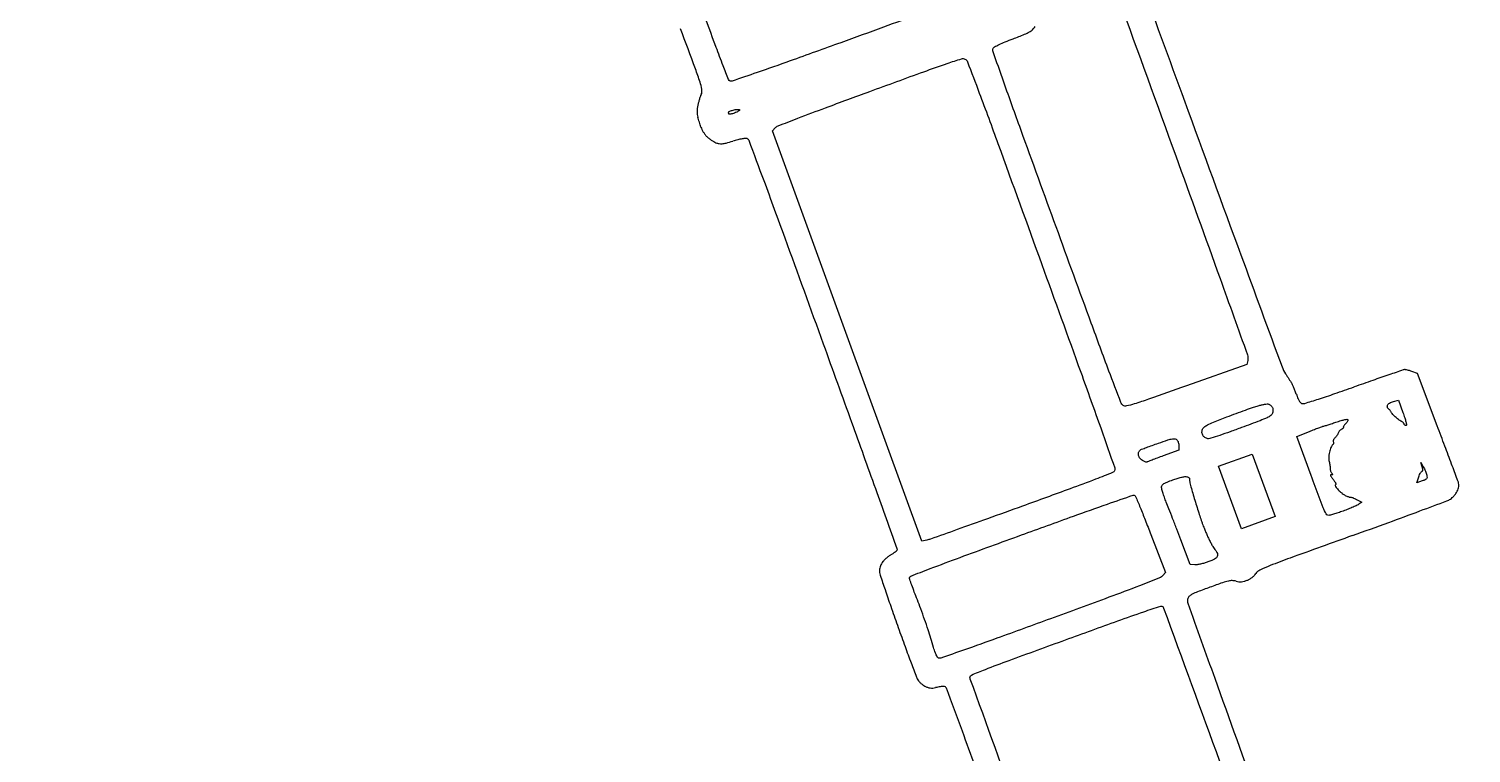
# Model space of a CAD drawing. Header units: metres. Extents: x 26.3 to 44.2, y 14.4 to 19.6.
# Drawn here: x 28.6807 to 28.837, y 15.5957 to 15.6742 of the extents above; entities that cross this region are included whole.
import ezdxf

# ---------------------------------------------------------------- set-up
doc = ezdxf.new("R2010")
doc.units = ezdxf.units.M
doc.header["$MEASUREMENT"] = 0
doc.layers.add('Suspensions', color=6, linetype='Continuous')

msp = doc.modelspace()

# ---------------------------------------------------------------- linework, layer by layer
at = {"layer": 'Suspensions'}
for p, q in [((28.8311589312779, 15.6368237966545), (28.8305585691741, 15.63704060762439)), ((28.83330001152205, 15.63114526051271), (28.8311589312779, 15.6368237966545))]:
    msp.add_line(p, q, dxfattribs=at)
for points in [[(28.7880937947789, 15.58886764735399, -9e-06), (28.78271807773075, 15.60371463670833, -0.091432), (28.78268273703631, 15.60392685457363, -0.299413), (28.78283502586891, 15.60414984711356, -0.004576), (28.78435571974841, 15.60475834129, -0.005091), (28.78691643125866, 15.60572599027893, -0.000512), (28.7930487475221, 15.60796508356959, -0.000626), (28.79868815632567, 15.61000966410958, -0.00419), (28.8015024687965, 15.61099943174325, -0.002185), (28.80334680635071, 15.61162176150239, -0.302879), (28.80356051721494, 15.61156327393618, -0.091468), (28.80365453022755, 15.61140393423787, -5e-06), (28.80972229165918, 15.59481243747512, -0.000212), (28.81641032528297, 15.57650026192034, -0.000128)], [(28.78077237332544, 15.72690994492379, -9.4e-05), (28.79270786954435, 15.69412987977036, -8.7e-05), (28.80497432016086, 15.66040295903383, -0.000997), (28.80977974318231, 15.64710063282971, -0.000349), (28.81274021930307, 15.63883594093461, -0.144555), (28.81277402237772, 15.63823452371704), (28.81266647478125, 15.63777720551266), (28.80612709918682, 15.63546674647071, -0.000746), (28.80203931381216, 15.63402933021178, -0.009445), (28.8004890667794, 15.63351946433068, -0.019877), (28.79963545372897, 15.63329319826852, -0.205241), (28.79928535664208, 15.63335889599431, -0.155459), (28.79903087962002, 15.6336787950789, -0.001018), (28.79774556272452, 15.63707801005765, -0.002264), (28.79582783777768, 15.64225211853708, -0.000337), (28.79202046963925, 15.65269087118867, -0.000326), (28.78818598222967, 15.66324747035286, -0.002321), (28.78635485887136, 15.66837309796971, -0.000866), (28.78517060747243, 15.67175594060653, -0.219427), (28.78520060899286, 15.67206427121735, -0.140885), (28.78534632929215, 15.67220328852992, -0.010779), (28.78583744312741, 15.67244684136981, -0.012551), (28.78649860053577, 15.67273713083522, -0.006036), (28.78735972491711, 15.67307763173762, 0.003772), (28.78859091482423, 15.67355802970295, 0.031163), (28.78913378256637, 15.67381484290804, 0.064935), (28.78946628994876, 15.67405925445408, 0.051486), (28.7897553069893, 15.67439936518202, 0.031588)], [(28.78999049518183, 15.67549408104833, 7.9e-05), (28.78894638420005, 15.67846311641034, 0.00045)], [(28.77712520556566, 15.6757389897157, -0.001732), (28.77330928844134, 15.67432871061255, -0.00099), (28.76869277031446, 15.67265106301385, -0.000757), (28.76319482038056, 15.67067483012275, -0.002612), (28.75962251478781, 15.66941788714731, -0.000648), (28.75692173161361, 15.66848734208244, -0.194219), (28.75669380471603, 15.66849946837409, -0.190653), (28.75654432064022, 15.66865762857403, -0.00186), (28.75595620297329, 15.67014432454141, -0.004561), (28.7551928756896, 15.67214880799314, -0.001416), (28.75408158104004, 15.67517536294167, -0.000648)], [(28.83889578970214, 15.51469548026182, -9e-06), (28.84491144920834, 15.49809943150136, -0.061218)]]:
    msp.add_lwpolyline(points, format="xyb", dxfattribs=at)
for points in [[(28.77183888583069, 15.66737161842561, -0.000559), (28.77767951804069, 15.66950480408718, -0.005111), (28.78023138422042, 15.67040416513559, -0.005496), (28.78176538113759, 15.67090847699247, -0.187907), (28.78214006538485, 15.67088414494705, -0.195215), (28.78241875783185, 15.67058431839834, -0.001315), (28.78369443012846, 15.66720211606425, -0.002358), (28.78571573341251, 15.66172144235441, -0.000237), (28.79046505331242, 15.64863504966931, -0.000312), (28.79468559747508, 15.6369656993797, -0.001821), (28.79688028558931, 15.63081572199552, -0.000488), (28.79836869518105, 15.62658321995527, -0.195897), (28.79835328713909, 15.62627356045403, -0.192031), (28.79813990029745, 15.62607286969137, -0.002225), (28.79629660349411, 15.62535612383166, -0.00402), (28.79353179723123, 15.62432062517134, -0.000732), (28.78838978280142, 15.62245032137041, -0.000573), (28.78457880246429, 15.62107539814041, -0.000884), (28.78128157332198, 15.61989667433995, -0.000266), (28.77841508516224, 15.61887936538772, -0.027573), (28.77801282838598, 15.61876135184645), (28.77747824933586, 15.61863605049004), (28.76938341275093, 15.6408764312213), (28.76128857616584, 15.66311681195301), (28.76157095378544, 15.66341436343945, -0.109652), (28.76190103893198, 15.66363687071948, -0.001709), (28.76403905675502, 15.66446926866695, -0.00327), (28.76704017061421, 15.66560341061516, -0.00087)], [(28.75714441009926, 15.66538006313237, -0.023432), (28.7573542790614, 15.66541955326106, -0.035907), (28.75753883978236, 15.66543200315824, -0.039875), (28.75767916056637, 15.66542016848628, -0.270815), (28.75773060754659, 15.66537746575895, -0.310292), (28.75771426292555, 15.66531416450575, -0.037075), (28.75759212571761, 15.66522279770262, -0.033799), (28.75741353342386, 15.66512510049909, -0.020986), (28.75719255085197, 15.66503399840588, -0.019623), (28.75696491990234, 15.66496112489549, -0.031739), (28.75676599702674, 15.66491932319149, -0.033516), (28.75661352728707, 15.66490761204161, -0.317955), (28.75656264944312, 15.66494287233133, -0.048747), (28.75654887303591, 15.66499645857933, -0.037773), (28.75654413179908, 15.66505655269122, -0.038841), (28.7565484050373, 15.66511384967533, -0.071185), (28.75656195629262, 15.66515857584135, -0.178966), (28.75660545275928, 15.66520162951757, -0.015681), (28.75675107990779, 15.66526229872625, -0.019011), (28.75693485709303, 15.66532429743238, -0.013625)], [(28.81390720586368, 15.63331957124866, -0.012572), (28.81426771504361, 15.63341351568291, -0.015773), (28.81460630251921, 15.63348152708123, -0.013979), (28.81489021365079, 15.63352116929257, -0.108042), (28.81502278867529, 15.63350726781313, -0.064201), (28.8151181898253, 15.63346142541548, -0.030602), (28.81522780088909, 15.63338026157748, -0.029719), (28.81533357841742, 15.63328013426406, -0.037158), (28.81541846380145, 15.6331749755532, -0.085616), (28.81547778974006, 15.63304698219376, -0.048159), (28.81550633621146, 15.63287760307908, -0.046228), (28.81550239403478, 15.63269571130685, -0.055733), (28.81546421326103, 15.63252919913881, -0.145651), (28.81527457039898, 15.63226691693689, -0.054072), (28.81488176186067, 15.63202745259862, -0.019547), (28.8141104594537, 15.63170104538161, -0.001701), (28.81211554282853, 15.63095506109345, -0.003068), (28.81085749362979, 15.63049825219226, -0.004415), (28.80973785851297, 15.63011056573369, -0.002393), (28.80878788037693, 15.62979604496112, -0.06845), (28.80853453600232, 15.62975040082621, -0.079431), (28.80837765224952, 15.62976883554891, -0.053414), (28.80820990932377, 15.62983626537148, -0.052604), (28.80805720452094, 15.62993941035098, -0.069275), (28.80794483619739, 15.63006414357277, -0.056909), (28.80785737632633, 15.6302316154064, -0.067533), (28.80781625335445, 15.63040512080342, -0.066889), (28.80782267021873, 15.6305846763231, -0.054353), (28.80787553999545, 15.63077000588058, -0.126977), (28.80805790663058, 15.63101540258876, -0.052962), (28.8084069553309, 15.63124074623578, -0.022409), (28.80905608739369, 15.63153268405736, -0.002699), (28.81051788165315, 15.63210373988085, -0.002742), (28.81153681404637, 15.63248906344067, -0.002908), (28.81254019678902, 15.63285560317837, -0.002771), (28.81340777761001, 15.63316140723105, -0.013322)], [(28.82855919060702, 15.63378660593914), (28.82910004853192, 15.63393363792871), (28.82959285143413, 15.63257967308265, -0.008838), (28.82978309614934, 15.63202676261091, -0.018119), (28.82990861301668, 15.63158609286735, -0.014064), (28.8299816786293, 15.63124846127605, -0.370082), (28.82993868818961, 15.63117405291351, -0.14991), (28.8298762652493, 15.63117153250758, -0.096583), (28.82981056175819, 15.6312032522774, -0.080314), (28.82975152674183, 15.63126435886758, -0.063357), (28.82970889080314, 15.63134599078366, 0.057014), (28.82966367509325, 15.63143529736119, 0.046673), (28.82959668793988, 15.63151883906584, 0.048472), (28.8295193033242, 15.63158465511209, 0.084369), (28.82944323763732, 15.63162042536482, -0.069248), (28.82934683906904, 15.63166226804383, -0.014082), (28.82919028849761, 15.63176393098194, -0.014594), (28.82901366537235, 15.63189360473999, -0.013223), (28.82883886486613, 15.63203755986439, -0.017738), (28.82866588918716, 15.6321989773002, -0.015056), (28.82849474619238, 15.63238108707704, -0.015318), (28.82834888567239, 15.63255651584291, -0.040643), (28.82825935762, 15.63269264245623, 0.024326), (28.8281888529784, 15.63280786138614, 0.024562), (28.82810769955127, 15.63291529934634, 0.025282), (28.82802798674248, 15.63300145523554, 0.084535), (28.82796488697859, 15.63304508957187, -0.171717), (28.82791984469574, 15.63308933377065, -0.082354), (28.82789637474388, 15.63316801314203, -0.066602), (28.82789711814987, 15.63326790663976, -0.050843), (28.82792335270964, 15.63337416057918, -0.111038), (28.82799847057427, 15.6334927006084, -0.052389), (28.82814008728951, 15.63360724618992, -0.044775), (28.82833163830411, 15.63370842358643, -0.032766)], [(28.82094274344819, 15.63109814261636, 0.071526), (28.82101065193762, 15.63110911197631, 0.001121), (28.82138652503918, 15.63122752941664, 0.002949), (28.8218228645784, 15.63136891103871, 0.001947), (28.82232285216478, 15.63153634292554, -0.00803), (28.82289888432323, 15.63172147735277, -0.025144), (28.82329343477988, 15.63181997018957, -0.035041), (28.82355056815245, 15.63185209787685, -0.41767), (28.82361765166365, 15.63179120885846, -0.107551), (28.8236024286204, 15.6317034860237, -0.036082), (28.82354458936129, 15.6315862207295, -0.033952), (28.82345980123639, 15.63146181950332, -0.032846), (28.8233580858901, 15.6313485668111, 0.027037), (28.82325872283416, 15.63124048493069, 0.035723), (28.823181254789, 15.63113149207989, 0.038659), (28.82313272486116, 15.63103577111458, 0.1874), (28.82313144311684, 15.63097598308027, -0.188428), (28.82313030172666, 15.6309272815987, -0.089067), (28.82309565040718, 15.63087364316082, -0.068885), (28.82303354960212, 15.63082321847553, -0.048885), (28.82295252219942, 15.6307844020211, 0.089731), (28.82285628544555, 15.63072826780749, 0.036054), (28.82274750724854, 15.63062084841143, 0.034216), (28.82264418999744, 15.6304852787583, 0.036632), (28.82256292157193, 15.63033984273439, -0.024054), (28.82248238781683, 15.63018681094595, -0.01873), (28.82238092187405, 15.63002850785268, -0.019089), (28.82227498880576, 15.62988788308941, -0.042909), (28.82218212467065, 15.62979202839656, 0.073158), (28.82210765042993, 15.62970525365463, 0.064117), (28.82205724047456, 15.62959681952057, 0.066866), (28.82203747354584, 15.6294840688953, 0.097581), (28.82205295106291, 15.62938470071578, -0.060084), (28.82207381318526, 15.62929521627721, -0.078859), (28.82206976103726, 15.62921153580262, -0.097034), (28.82204232569689, 15.62914650213836, -0.158569), (28.82199561033563, 15.6291099774107, 0.172812), (28.82193071244241, 15.62905627153548, 0.02005), (28.82183928770782, 15.62888777982247, 0.022218), (28.82174456636688, 15.6286713991233, 0.016416), (28.82165853636236, 15.62842456595833, 0.036484), (28.82159279176369, 15.62814327456884, 0.026344), (28.82155934200048, 15.62782277099783, 0.026782), (28.82156003501311, 15.6275130994109, 0.050991), (28.82159910185169, 15.62726738746168, -0.015802), (28.8216490332132, 15.62705217417197, -0.016536), (28.82168441003815, 15.62683746139564, -0.016422), (28.82170266704549, 15.62665060363008, -0.067367), (28.82169472551484, 15.62653729773018, 0.094324), (28.82169309796359, 15.62643816990898, 0.040979), (28.82172629316904, 15.62631008468407, 0.038641), (28.82178512404181, 15.62617573699471, 0.041627), (28.8218627010311, 15.62605555233046, -0.019523), (28.82195489220839, 15.62592569133471, -0.153026), (28.82197473123328, 15.62585527590994, -0.377312), (28.82194375334798, 15.62582206906516, -0.075907), (28.82185604558554, 15.62582672063147, 0.080207), (28.82176882319235, 15.62583059853739, 0.361735), (28.82173621180071, 15.62579635627496, 0.15356), (28.82175376916982, 15.62572396217382, 0.021168), (28.82184041816105, 15.62559314011632, -0.000138), (28.82193155211551, 15.62546737356272, -8.5e-05), (28.82203884423344, 15.62531916660657, -8.5e-05), (28.8221449474277, 15.62517249809739, -0.000152), (28.82223211850804, 15.62505188067342, -0.045861), (28.82229389532025, 15.62494736562206, -0.078902), (28.82232223446254, 15.62485053312334, -0.11879), (28.82231413907587, 15.62477673392471, -0.222573), (28.82227263970262, 15.62473509488813, 0.398645), (28.82224597819705, 15.62468168989273, 0.058537), (28.82229921298476, 15.62456005788737, 0.039835), (28.82241304255698, 15.62439689339949, 0.020317), (28.82257969266946, 15.62421044434417, 0.019641), (28.822782287036, 15.62401730735325, 0.015895), (28.82301390391393, 15.6238259750747, 0.016184), (28.82323912394087, 15.62366304415649, 0.039417), (28.82341733117429, 15.6235621587323, 0.017502), (28.82357117773273, 15.6234968719228, 0.022038), (28.82371794215701, 15.62344786686983, 0.02087), (28.82384184440552, 15.62341800980963, 0.136792), (28.82390496588899, 15.62342289084272, -0.1648), (28.82397332737968, 15.62342442195276, -0.013428), (28.82414507512249, 15.6233653802416, -0.016909), (28.82435023140255, 15.62328062064618, -0.01218), (28.82457332596211, 15.62317286351279), (28.82513555473074, 15.62288420754656), (28.82481850103506, 15.62265699695083, -0.04574), (28.82461885706923, 15.62253991825925, -0.00657), (28.82418742223549, 15.6223442274555, -0.007413), (28.82366930137312, 15.62212647304154, -0.006273), (28.82311537149203, 15.62191130964646, -0.00936), (28.82256479510246, 15.62171703158636, -0.012452), (28.82205711777087, 15.62156243117481, -0.009777), (28.8216312420827, 15.6214531658609, -0.11202), (28.82145921470701, 15.62145170659398, -0.227107), (28.82126232984831, 15.62160490969641, -0.015284), (28.82095558007474, 15.62226967721328, -0.010911), (28.82050114561275, 15.62340762764567, -0.001576), (28.81963231458003, 15.62575158355064), (28.81807549366123, 15.62999258622104), (28.81946260274862, 15.63054455715801, -0.002057), (28.8200009498428, 15.63075621992301, -0.003148), (28.8204695766142, 15.63093486089905, -0.001106), (28.82087480653693, 15.631085399431, -0.084232)], [(28.80310838553348, 15.62926855881442, -0.003973), (28.80413591775568, 15.62961366806964, -0.032411), (28.80461559093013, 15.62973680235086, -0.081992), (28.80489891705466, 15.62974328002881, -0.166841), (28.80509493720486, 15.62964336416122, -0.073144), (28.80518401368164, 15.6295193097815, -0.042016), (28.80525461057984, 15.62934888830896, -0.039591), (28.80529998430448, 15.62915475135509, -0.041203), (28.80531337190959, 15.62895848932104), (28.80530692269652, 15.62850610770891), (28.80361997477429, 15.62789210887846, 0.002025), (28.80296759750282, 15.62765166505345, 0.003111), (28.80240487228578, 15.62743767384834, 0.001054), (28.80192064643445, 15.62724890150478, 0.086852), (28.80185236078068, 15.62720730821221, -0.252107), (28.80179817134422, 15.62719482297738, -0.029738), (28.80167694805487, 15.62723593031039, -0.029852), (28.80152882763944, 15.62730676552428, -0.020072), (28.80136848796293, 15.62740416898984, -0.043631), (28.80119986887667, 15.62753865074144, -0.050065), (28.80106558553945, 15.62769478802492, -0.054506), (28.80097458899706, 15.62786082761757, -0.076531), (28.80093453257784, 15.62802473795085, -0.059682), (28.80093923694651, 15.62817024830219, -0.054157), (28.80097787322433, 15.62831563321588, -0.05764), (28.80104272344416, 15.62843926136693, -0.101092), (28.80112525085939, 15.62851945226936, -0.049381), (28.80128317800613, 15.62859984457751, -0.002751), (28.80179915155954, 15.62879799718154, -0.004222), (28.80241743572821, 15.62902559909926, -0.003077)], [(28.83179488422609, 15.62670900413614, -0.020073), (28.83190833209864, 15.62649485174625, -0.014303), (28.8320186456787, 15.6262467813472, -0.014474), (28.83211036777985, 15.62600374580583, -0.029668), (28.83216516770056, 15.62580773163051, -0.046402), (28.83219462456576, 15.62556456871454, -0.172157), (28.83214777324739, 15.6254198814048, -0.12336), (28.83200857649749, 15.62530933014063, -0.019164), (28.83168034743326, 15.62517541183044), (28.83110400634756, 15.62496564083046), (28.83130773264581, 15.62561836158895, -0.022301), (28.83139735218186, 15.62586607800143, -0.034584), (28.83149842393633, 15.62606963548252, -0.037777), (28.83159670006641, 15.62621159401409, -0.280601), (28.83167081219661, 15.62623802978196, 0.365684), (28.83171908687109, 15.62626419239446, 0.092237), (28.83173723061868, 15.62635902897571, 0.05251), (28.83172209699138, 15.6265101080379, 0.026141), (28.83167314350998, 15.62669635252871), (28.83151611984049, 15.62718772721155)], [(28.80465565275868, 15.62528525619234, -0.013419), (28.80513263143581, 15.62544450358525, -0.016674), (28.80558432322282, 15.62556565365752, -0.015871), (28.80596534087153, 15.62564168412387, -0.093875), (28.80616776004886, 15.62563723454261, -0.051204), (28.80631941830569, 15.62558840397252, -0.107227), (28.80641925616641, 15.62551599794972, -0.1274), (28.80646984498787, 15.62541793682091, -0.089598), (28.80647534648696, 15.62529332719665, 0.092042), (28.80648430487721, 15.62511047791232, 0.004738), (28.80662671301878, 15.62453355505721, 0.007403), (28.8068136306641, 15.62384827576411, 0.005294), (28.80704214476675, 15.62308717603033, 0.001166), (28.80728860607391, 15.6223032211251, 0.001299), (28.80753011435523, 15.62154805593079, 0.001198), (28.80773923906769, 15.62090523349905, 0.006825), (28.80785588672074, 15.62056531238292, 0.008202), (28.80796407974045, 15.62027841229904, 0.003272), (28.80812135801194, 15.6198886832355, 0.003237), (28.80829649044275, 15.61947048665961, 0.004072), (28.80846435073922, 15.61908554574237, 0.012542), (28.8086430593631, 15.61871027088806, 0.010507), (28.80885079506719, 15.61832130533561, 0.010645), (28.8090557640841, 15.61797373861379, 0.028437), (28.80922073067708, 15.61773819873404, -0.020485), (28.80939317302589, 15.61750013247321, -0.061752), (28.80948245795025, 15.61732107851432, -0.088546), (28.80950806354637, 15.61716497981969, -0.08259), (28.80947924528434, 15.61700557275747, -0.126518), (28.80938159557973, 15.61686140862395, -0.045439), (28.80918011245133, 15.61671359907084, -0.033602), (28.80887965166505, 15.61655910694936, -0.014672), (28.80846286101099, 15.61639340356469, -0.017858), (28.8080743687358, 15.61626752060745, -0.01621), (28.80766519488308, 15.61616511999223, -0.016473), (28.80729318841113, 15.61609747754101, -0.04901), (28.80703470682675, 15.61608480606651), (28.80652326591714, 15.61610986687342), (28.8055144153913, 15.61880536638795, 0.001151), (28.80508759468859, 15.61993782134844, 0.001029), (28.80463939266368, 15.6211114816674, 0.001031), (28.80423239941879, 15.62216420189842, 0.003214), (28.80395230119224, 15.62287080039557, -0.009806), (28.80374367139264, 15.6234180577376, -0.012609), (28.8035745987582, 15.62392929872814, -0.01047), (28.80345390982562, 15.62435995544506, -0.098978), (28.80344342516695, 15.62455046507183, -0.138902), (28.80352290255861, 15.62472921972116, -0.083055), (28.80370044178024, 15.62488202448393, -0.041152), (28.80402970659684, 15.62504625387517, -0.007837)], [(28.78826141824102, 15.61931824281432, -0.000731), (28.79390473442003, 15.62136290331815, -0.00252), (28.79757239062705, 15.62266483804784, -0.000498), (28.80036666704287, 15.62363779036076, -0.255935), (28.80054242488904, 15.62360815545147, -0.128111), (28.80063213495606, 15.6234896064457, -0.000896), (28.80111786408829, 15.62231189169708, -0.003384), (28.80166387018156, 15.62095519482162, -0.00215), (28.80228218107237, 15.61936833808588), (28.80386584974563, 15.61525171578294), (28.80359001411814, 15.6149270168893, -0.12309), (28.80322341930503, 15.61466439668294, -0.002414), (28.80105478868413, 15.6138186228463, -0.003431), (28.7977269504591, 15.61256537289036, -0.000592), (28.79140451324619, 15.6102422817144, -0.000691), (28.78561128924094, 15.60813049540675, -0.002817), (28.78208183905014, 15.60687189192792, -0.000857), (28.77951305231291, 15.60597708250429, -0.194865), (28.77926397139353, 15.60598990352713, -0.172735), (28.77912640428918, 15.60612556685849, -0.020012), (28.77895093107187, 15.60652901230966, -0.016267), (28.77873367604035, 15.607147686352, -0.004681), (28.77843792044414, 15.60811814379121, 0.007839), (28.77814848621462, 15.60904678170242, 0.004276), (28.77776579767753, 15.61017742756511, 0.00426), (28.77735712912462, 15.61132020247352, 0.006755), (28.77698561951673, 15.61229106042411, -0.003582), (28.77665749504067, 15.61313250626358, -0.005224), (28.77638145212906, 15.61387896586157, -0.002693), (28.77615802627075, 15.61451386734299, -0.087806), (28.77613249947706, 15.6146742662606, -0.304152), (28.77626183653349, 15.61486016422617, -0.001686), (28.77837669722615, 15.61567809864685, -0.003625), (28.78162421108188, 15.61689460049715, -0.000525)]]:
    msp.add_lwpolyline(points, format="xyb", close=True, dxfattribs=at)
at = {"layer": 'Suspensions', "linetype": 'ByBlock'}
msp.add_lwpolyline([(28.80962306553824, 15.62675969050586), (28.81326874334137, 15.62808660870992), (28.815729492563, 15.62132575578856), (28.81208381475987, 15.61999883758449)], close=True, dxfattribs=at)
at = {"layer": 'Suspensions'}
for centre, radius, start, end in [((78.18063188046793, 33.69264960442391), 52.56244202681578, 200.0245069729264, 200.0568217923575), ((27.06254835310124, 15.04357578351661), 1.802677569753723, 20.32864823076701, 20.47509622326996), ((28.71929823886038, 15.65736805972808), 0.03588354036044106, 17.88568799668323, 20.32868750068721), ((28.74741145360703, 15.66644063587795), 0.006342645292992189, 10.6753631146269, 17.88560525264614), ((28.752878336866, 15.66747117887015), 0.000779477901479063, 336.9186951493483, 10.67542537974932), ((28.75654503930216, 15.66511458818962), 0.003428127770989975, 166.4254654744855, 172.6567935792717), ((28.76351141511738, 15.6634325276222), 0.0105946973653879, 164.5253833102284, 166.4254970044286), ((28.7661854829436, 15.66269216783578), 0.01336936335441562, 162.9291681728993, 164.5251736066999), ((28.76496292682549, 15.66306764498997), 0.01209044719116653, 161.3166640438805, 162.9293990254268), ((28.75648137937885, 15.66593571969274), 0.003137095886286233, 156.9183482167963, 161.3162907025687), ((35.70323991735033, 18.18441470170178), 7.342599282880959, 200.0567869580385, 200.1947551784393), ((28.75575022045815, 15.6651617490414), 0.002630582762398616, 179.3782853609553, 186.6086756023572), ((28.75621845478657, 15.66515665777), 0.00309884476946501, 172.6564781302045, 179.378095365481), ((28.75443861195188, 15.66500979919784), 0.001310201897454311, 186.6090970394456, 198.7887845886373), ((28.73460030805975, 15.65826076046101), 0.0196446978920646, 18.04356165174677, 18.78840416295794), ((28.71354660847131, 15.65140231092302), 0.04178733993011678, 17.62001423020349, 18.04354415023181), ((28.7131975384343, 15.65129142664183), 0.04215359832830524, 17.19719585250399, 17.62003822552231), ((28.73288729987442, 15.65738532456824), 0.02154238056945617, 16.49853408131012, 17.19731124288599), ((28.75499792516019, 15.66393417281797), 0.001517696705472772, 196.4984614057029, 206.5007619348248), ((28.75658641549054, 15.66472617930995), 0.003292682849893065, 206.5005758923609, 212.1057354817296), ((28.75667613465773, 15.66478247307027), 0.003398600348037966, 212.1057428615123, 217.6607410961283), ((28.75557076066378, 15.66392935134342), 0.002002295099415811, 217.660722661438, 225.9166799847197), ((28.75614232414694, 15.66451949184911), 0.002823848890536123, 225.9165255847439, 231.7896612763402), ((28.75737364201956, 15.66608366078311), 0.004814519168952531, 231.7898370329057, 235.7284195035578), ((28.75727950011977, 15.66594556002115), 0.004647382946612032, 235.7287892140985, 239.7005933404), ((28.75594947758896, 15.66366942461359), 0.002011144655835457, 239.7002983884001, 247.1280425013118), ((28.75576170260943, 15.66322430149754), 0.00152803593996048, 247.1281908092696, 260.1450694796685), ((28.75571410041629, 15.66295023576906), 0.001249866940517764, 260.1447165466027, 275.2783326337659), ((28.75557736937609, 15.6644301552082), 0.002736089307354939, 275.2784893926139, 284.5143788795469), ((28.75075105384908, 15.68307279757848), 0.02199333303828142, 284.5144006126785, 286.5038892856979), ((28.76035549411431, 15.65065681478285), 0.01181555948151599, 103.8216300657389, 106.5038668097343), ((28.75920717403213, 15.65532438943486), 0.007008804636205281, 99.85567111047294, 103.8217473769818), ((28.75908704485805, 15.65601590364207), 0.006306933624432151, 96.31400083929536, 99.85574395667823), ((28.75842802222408, 15.66197189499505), 0.000314593194447799, 64.98138500222527, 96.31366095677166), ((28.75839634110052, 15.66190400944074), 0.0003895074258979029, 20.46001379475373, 64.98155638384766), ((26.15773373465571, 14.69162914968918), 2.77615594140881, 20.36434987829364, 20.45991923298207), ((27.8680509300756, 15.32647994023824), 0.951814845229482, 19.96507882971638, 20.36431541752749), ((19.84817463410896, 12.41302042057021), 9.484496848875903, 19.89126827785062, 19.96506523931299), ((52.46342779873342, 24.34920051861106), 25.20060818610183, 200.19471083704, 200.2240462759906), ((20.89603537995782, 12.79216705402386), 8.370152058291847, 19.82934412696459, 19.89122356733504), ((28.82009507686637, 15.63888009119405), 0.003845216522044547, 200.2241321576135, 213.1400357940988), ((29.06425515089552, 15.79828785243787), 0.2954356417672306, 213.1398068078882, 213.2037488961658), ((29.06306304916441, 15.79751039801784), 0.2940124282885718, 213.204196734235, 213.2683680056126), ((29.03714511302714, 15.78050453170921), 0.2630134137735555, 213.2681057385916, 213.3306727282655), ((28.96872804366584, 15.22651459734305), 0.4336016919431948, 108.9281240521818, 109.1722039806269), ((29.41627321259742, 13.92142588009044), 1.813294860054431, 108.8767153547461, 108.9280523723313), ((28.8298657006559, 15.63645608419678), 0.0007821370484774856, 97.57780680020441, 108.8767677372744), ((28.829809917702, 15.63687541755166), 0.000359109625671406, 79.74605306264925, 97.57824201069192), ((28.82921662439018, 15.63359599435391), 0.003691768243598648, 76.52167946529049, 79.74538576195889), ((28.8291131037991, 15.63316390836111), 0.004136082115224877, 73.11590716697968, 76.52223418556547), ((28.82887350730758, 15.63237464438178), 0.004960911859257274, 70.14336590091361, 73.11547513514218), ((28.84977414718615, 15.65728092888535), 0.03875477930702111, 213.330371095914, 213.5877436292934), ((28.81649828319016, 15.63518273531445), 0.001190349104172927, 24.70944476583484, 33.5885956151678), ((28.80589862236541, 15.63030550056151), 0.01285826358931725, 23.15899708441205, 24.70870970895052), ((28.80485275391962, 15.62985803134572), 0.01399583534439025, 21.48474381948146, 23.15935505976097), ((28.80263764178456, 15.62898623996213), 0.01637632730662436, 19.99594945632853, 21.48447287718131), ((28.74599936734139, 15.85860329507606), 0.2365784512744964, 288.7899836612937, 289.3262711787057), ((29.08932212093946, 14.87967261899735), 0.8008104737229146, 109.172174170161, 109.3264143853237), ((28.83083313140965, 15.63924634958413), 0.01362793046883229, 199.9961388942913, 202.3417462049705), ((28.81979550891072, 15.63471009413758), 0.001694501627752421, 202.3417806660054, 213.2346658324849), ((28.81888471231492, 15.63411329667887), 0.0006055949992283795, 213.2345455298818, 233.6860164481593), ((28.81876007038335, 15.6339437029242), 0.0003951249236188414, 233.6859226115601, 261.8449567721561), ((28.81878194124215, 15.63409634241182), 0.000549323327113776, 261.8452238261111, 287.557938969885), ((28.73527036365574, 15.89803446650397), 0.2773841421997561, 287.5576787160539, 287.881514246342), ((28.78452949953357, 15.74535668476332), 0.1169566897339431, 287.8815381009661, 288.7900152225557), ((24.76532563025849, 14.18743899586779), 4.256979215734031, 19.7266346016542, 19.82930863167257), ((26.34741491892229, 14.69384820166572), 2.656717988446077, 20.60795316136048, 20.65883181273225), ((27.37565403233179, 15.08049921146477), 1.558185022295252, 20.53214745773833, 20.60800706704312), ((25.81427950736922, 14.49572946168196), 3.22547206040817, 20.50069960648501, 20.5320976934619), ((28.82418261222959, 15.62112804326013), 0.01205663938555172, 18.87291743836983, 20.50054857810632), ((-79.46376218696382, -23.18653320824036), 114.9841960394366, 19.72314197406035, 19.72657972083072), ((28.83281751820934, 15.62561265941446), 0.003084455799962292, 318.7842113154371, 324.4841950082115), ((28.83387380385032, 15.62485877756858), 0.001786735802088734, 324.4842187698554, 333.0633462596585), ((28.83382161115976, 15.62488530460835), 0.001845282883627695, 333.0631751896891, 341.8029596444274), ((28.83427757878795, 15.62473541608349), 0.001365310959615618, 341.8029634496503, 352.7571302637354), ((28.83472109929428, 15.62473060642803), 0.0009193968636713698, 4.648349538296827, 18.87309842227743), ((28.83447368157952, 15.62471049312476), 0.001167630766547166, 352.757146402913, 4.648173228568942), ((28.27562405095517, 17.11311947800031), 1.591406195984046, 290.4415519739058, 290.5543100588893), ((28.83368120533015, 15.62482997551426), 0.00193036076060084, 290.5543008425033, 302.985363719621), ((28.83395869886397, 15.62440242159302), 0.001420650041845077, 302.9856335003412, 313.0410027638628), ((28.83287804473898, 15.62555964916305), 0.003003997441023687, 313.0406211778217, 318.7841225274262), ((28.49760658598388, 16.52574746563928), 0.9635034483458398, 289.8088168838716, 290.0570221036832), ((28.64394895699932, 16.12491708228284), 0.5367938447791196, 290.057010399905, 290.4415793110555), ((30.36752777408174, 11.3343476782876), 4.554398055107474, 109.8088144102445, 109.8991125540847), ((28.7716097946419, 15.62136832319763), 0.004885698149513254, 304.1298546961832, 307.5396187014101), ((28.77123436194218, 15.62185692281683), 0.005501879372589783, 307.5394532147982, 310.0264507871277), ((28.77469360029296, 15.61773822902609), 0.000123220756422723, 310.0255655903946, 348.2815399113753), ((28.77462952057435, 15.61775151465466), 0.0001886632368128118, 348.2833763892133, 19.72405971634349), ((28.7749632499247, 15.61528116149398), 0.002100664806792032, 160.3734907536593, 167.7133198683587), ((28.77434820732168, 15.6155004970976), 0.001447682792908146, 150.6718532896482, 160.3737921708889), ((28.77422283193707, 15.61557093105848), 0.001303877612557564, 138.7107163319085, 150.6716834610631), ((28.77615577808719, 15.61387343898499), 0.003876378372293634, 133.4028917851844, 138.7107403218656), ((28.77641853963265, 15.61359560223748), 0.004258787692313609, 128.2182579559853, 133.4028705760491), ((28.77573637675785, 15.6144619282764), 0.003156124102062239, 121.7281462185341, 128.218480785806), ((28.76997478442429, 15.62378058609687), 0.007799848232423428, 301.7278097622014, 304.1295609135344), ((28.82109520721009, 15.60104151838173), 0.01607640554078531, 111.5006751466619, 115.816599726039), ((28.84558132310356, 15.53888188322278), 0.082885013628677, 109.8991299200609, 111.5006354810334), ((28.77369870259206, 15.61540556947486), 0.0008289205456087263, 175.2264147224335, 189.5039004657608), ((28.77482317606526, 15.61531166429732), 0.001957308233547048, 167.7132018266242, 175.2263404459498), ((28.77493131609112, 15.61561192924263), 0.002078688680828372, 189.5040295050972, 198.5980525744973), ((29.23563391719649, 15.77063588346775), 0.4881643941370011, 198.5978113477334, 198.7894083897896), ((28.81108890528116, 15.61257540967268), 0.00179811429138729, 89.63932991701286, 103.1913822354914), ((28.81109041339433, 15.61281589018141), 0.001557629053903655, 74.54657789149557, 89.63912014664314), ((28.81173288582109, 15.61681931170084), 0.002596412522032817, 284.5201402964312, 291.8682115344142), ((28.81188627357517, 15.61643713699431), 0.002184605152728392, 291.8681932010977, 299.9412655185051), ((28.81173058842603, 15.61670743448445), 0.002496532385968551, 299.9412267047486, 307.2453397327259), ((28.81183118182108, 15.61657512456306), 0.002330324845749766, 307.2453480244692, 314.7777172911619), ((28.81244210101162, 15.61595944723965), 0.001462983607294752, 314.7777020029052, 325.453344951121), ((28.81459550013833, 15.61447687037546), 0.001151430659259691, 115.816539772091, 145.4532032117152), ((29.00707901930109, 15.69287667913372), 0.2467439409632369, 198.7894272457195, 199.232896025669), ((28.80737924841439, 15.61167207265241), 0.001378927715589728, 116.7032156035069, 131.9589064898067), ((28.80942291375458, 15.60760924107652), 0.005926802871836202, 110.6566039660111, 116.7031139739949), ((28.85172087486182, 15.49541427111197), 0.125830217331871, 110.0000375796201, 110.6566454163155), ((28.84754479975335, 15.50688730330825), 0.1136207918319041, 109.2695271350266, 109.9999312593688), ((28.81209080951999, 15.60830086491991), 0.006188506636861501, 103.1913560132558, 109.2694711670662), ((28.81199868883576, 15.6161014154711), 0.001851130354847901, 254.5467468712714, 263.8618039001759), ((28.81196804466097, 15.61581649834706), 0.001564570006907701, 263.8619202583792, 274.4291635694754), ((28.81195757220043, 15.61595179096646), 0.001700267336469508, 274.4289279304998, 284.519980736678), ((29.16952533596407, 15.74955128987603), 0.4187928215179701, 199.232924334968, 199.531320586058), ((28.80700821460886, 15.61218139846722), 0.0007679040624794103, 159.4291396895384, 199.6669318497045), ((34.71572077936441, 17.72394558757014), 6.275513489604379, 199.6668063110537, 199.7456453005539), ((28.80687705571551, 15.6122306203067), 0.0006278132177186016, 131.9589715546225, 159.4290172936602), ((29.16482693311329, 15.74788451003915), 0.4138075287116901, 199.5313079121559, 199.8345170004341), ((29.01463872281562, 15.69371142553209), 0.2541478230958019, 199.8345650719734, 200.2713875660135), ((29.16400922414831, 15.74888003949105), 0.4133807425390928, 200.2713318870254, 200.4989106484501), ((28.77992021535832, 15.60528336763532), 0.003326635327222172, 200.4989223268011, 207.5278265547386), ((28.77815131015752, 15.60436143664321), 0.001331896656723537, 207.5276338628909, 218.867747208328), ((28.77905142325985, 15.60508690633423), 0.00248797185737705, 218.8678581015481, 225.9716339860336), ((32.04577712317084, 16.76556672538288), 3.438774310417196, 199.7456418991645, 199.9800961471444), ((28.77911732664545, 15.6051550772151), 0.002582790237520151, 225.9715338818392, 232.9766254021555), ((28.7786079956615, 15.60447975172108), 0.00173692820735741, 232.9767474979156, 242.4073485314882), ((28.77877155425886, 15.60479270823998), 0.002090047447123814, 242.4073488134814, 251.0935818936069), ((28.77857335967887, 15.60421403856503), 0.001478377859648506, 251.0935542136702, 262.3536483176817), ((28.77856597989365, 15.60415908132772), 0.001422927348740229, 262.353714881265, 273.8552300280107), ((28.77854117052731, 15.60452722126036), 0.001791902300009451, 273.8552645966831, 283.5308944949105), ((28.7801789827299, 15.59772148699866), 0.005208129675054701, 100.7464223948868, 103.5310894186774), ((28.78029260032327, 15.59712263926313), 0.005817660286750019, 98.18320226846159, 100.7460502450508), ((28.78019846662151, 15.59777736155079), 0.005156205505654994, 95.6035870994925, 98.18339249206728), ((28.77980047800953, 15.60183374080017), 0.001080348841098556, 87.38054994809808, 95.60354753996504), ((28.77983554819498, 15.60260030705161), 0.0003129807835418294, 20.5036553754073, 87.38052265409031), ((27.32700757900517, 15.0593052004991), 1.551402494920006, 20.32028607499128, 20.50363253031927), ((27.69025630174467, 15.19382177054076), 1.164046919011658, 19.91346069499214, 20.32026030231097)]:
    msp.add_arc(centre, radius, start, end, dxfattribs=at)

doc.saveas('drawing.dxf')
